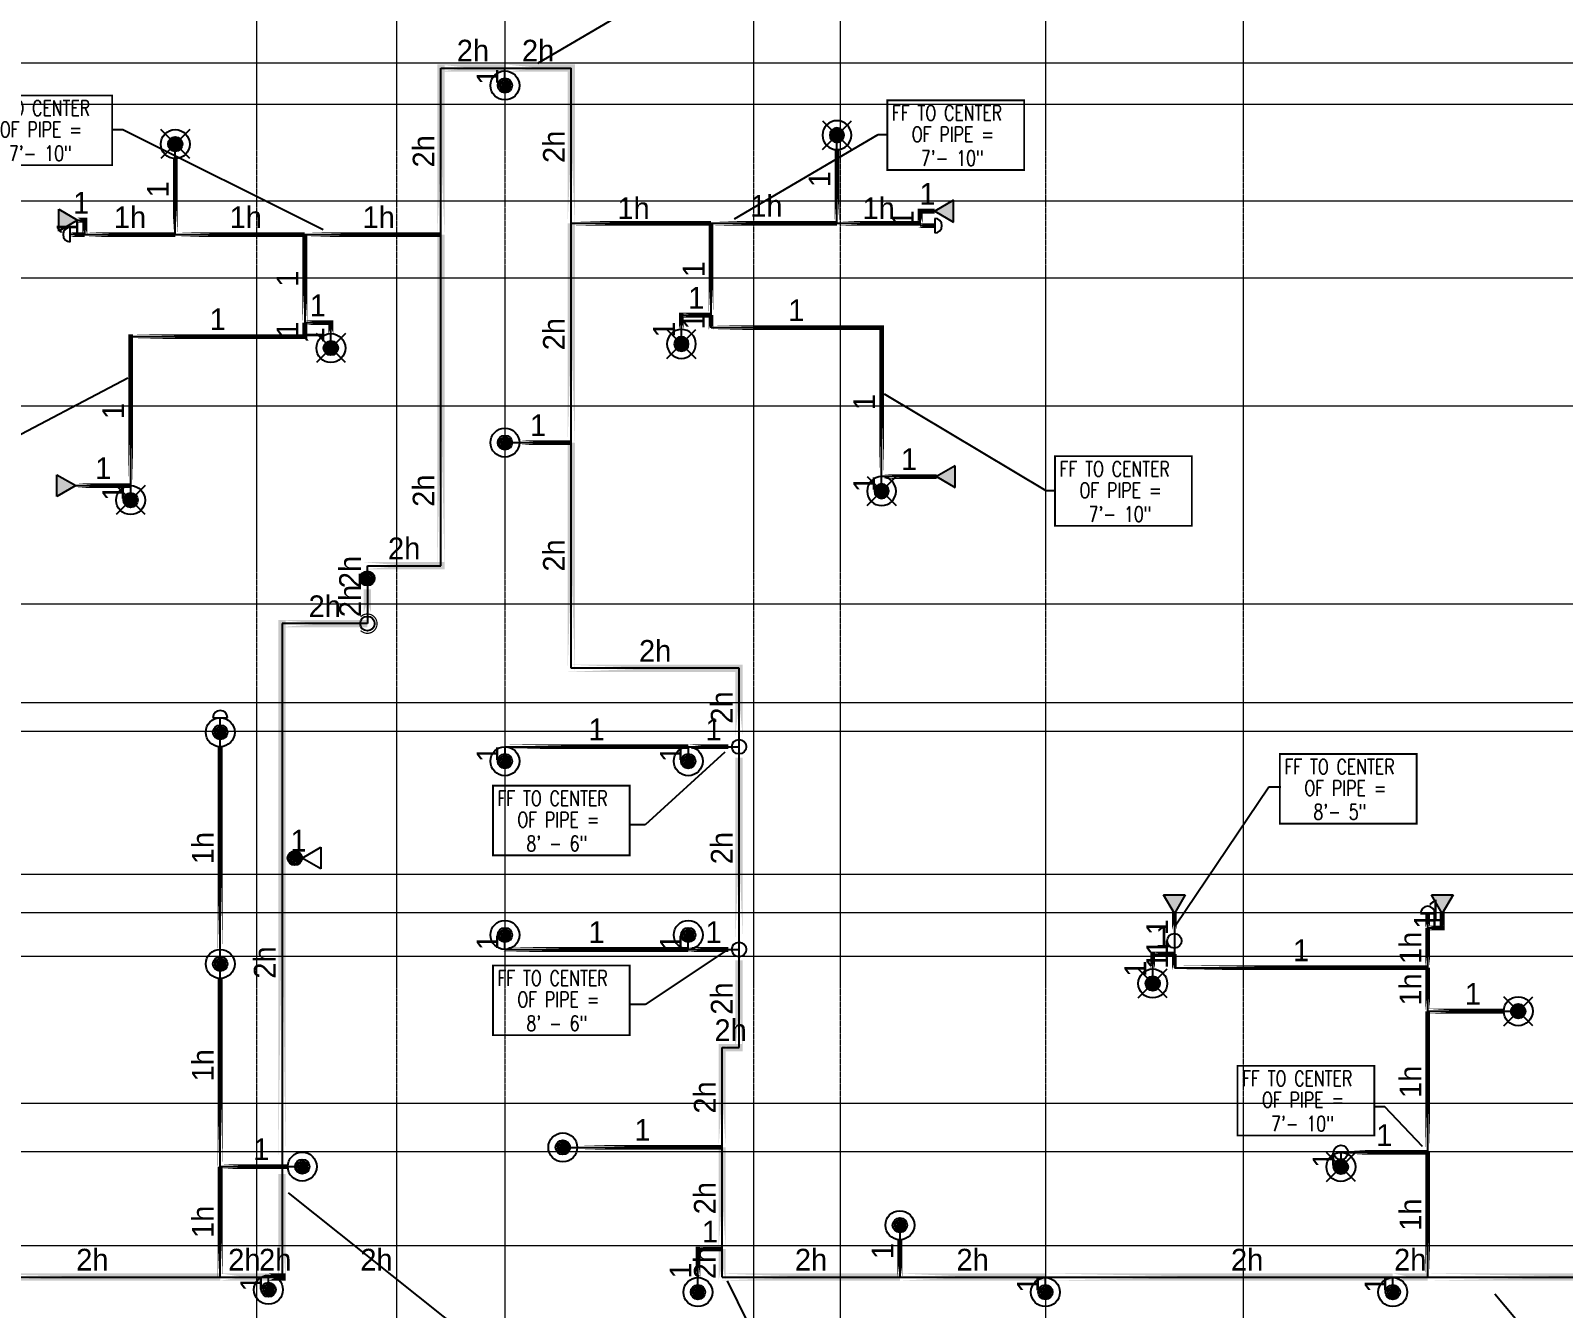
# Model space of a CAD drawing. Header units: inches. Extents: x -3679 to 241, y -496 to 4543.
# Drawn here: x -2105 to -1469, y 313 to 842 of the extents above; entities that cross this region are included whole.
import ezdxf
from ezdxf.enums import TextEntityAlignment as Align

# ---------------------------------------------------------------- set-up
doc = ezdxf.new("R2010")
doc.units = ezdxf.units.IN
doc.header["$MEASUREMENT"] = 0
doc.linetypes.add('Grid Line', pattern=[0.875, 0.5, -0.125, 0.125, -0.125])
for name, color, linetype in [('Coordination', 1, 'Continuous'), ('headdn', 7, 'Continuous'), ('PIPEBL', 4, 'Continuous'), ('pipemn', 6, 'Continuous'), ('PIPESPC', 7, 'Continuous'), ('spk-cap', 7, 'Continuous'), ('spk-pipedrop', 7, 'Continuous'), ('spk-piperise', 7, 'Continuous'), ('TIDYPIPE', 7, 'Continuous')]:
    doc.layers.add(name, color=color, linetype=linetype)
doc.layers.add('S-GRID', color=1, linetype='Continuous', lineweight=9)
doc.styles.add('PDA1', font='ROMAND', dxfattribs={"width": 0.755})
doc.styles.add('PIPE', font='PIPE.SHX')
doc.dimstyles.get("Standard").update_dxf_attribs({"dimtxt": 0.18, "dimasz": 0.18, "dimexe": 0.18, "dimexo": 0.0625, "dimgap": 0.09, "dimtad": 0, "dimtih": 1, "dimtoh": 1, "dimdec": 4, "dimzin": 0, "dimdsep": 46, "dimtxsty": 'Standard', "dimcen": 0.09, "dimadec": 0, "dimazin": 0, "dimtfac": 1, "dimtdec": 4, "dimtofl": 0, "dimtmove": 0, "dimatfit": 3, "dimfxl": 1, "dimtolj": 1, "dimtzin": 0, "dimarcsym": 0})

# ---------------------------------------------------------------- blocks, each defined once
blk = doc.blocks.new('side2')
for p, q in [((0, 0), (7.79, 4.5)), ((7.79, -4.5), (0, 0)), ((7.79, 4.5), (7.79, -4.5))]:
    blk.add_line(p, q)
blk.add_solid([(7.79, -4.5), (0, 0), (7.79, 4.5)])
blk = doc.blocks.new('dpend2')
for p, q in [((-6, -6), (6, 6)), ((6, -6), (-6, 6))]:
    blk.add_line(p, q)
for radius in [6, 3]:
    blk.add_circle((0, 0), radius)
for points in [[(0, 0), (-3, 0), (-2.08, 2.07)], [(0, 0), (-3, 0), (-2.08, -2.07)], [(0, 0), (0, 3), (-2.12, 2.14)], [(0, 0), (0, -3), (-2.12, -2.14)], [(0, 0), (0, 3), (2.12, 2.14)], [(0, 0), (3, 0), (2.08, 2.07)], [(0, 0), (3, 0), (2.08, -2.07)], [(0, 0), (0, -3), (2.12, -2.14)]]:
    blk.add_solid(points)
blk = doc.blocks.new('dpend1')
for radius in [6, 3]:
    blk.add_circle((0, 0), radius)
for points in [[(0.01, 2.97), (-2.53, -1.59), (-2.62, 1.36)], [(0.01, 2.97), (-2.49, -1.59), (2.52, -1.59)], [(2.52, -1.59), (0.01, 2.97), (2.6, 1.47)], [(2.52, -1.59), (-2.53, -1.59), (0.01, -2.98)]]:
    blk.add_solid(points)
blk = doc.blocks.new('rise')
blk.add_circle((0, 0), 3)
blk = doc.blocks.new('PIPESPC')
at = {"layer": 'PIPESPC', "style": 'PIPE', "width": 0.9}
blk.add_attdef('SIZE', text='', height=9, dxfattribs=at).set_placement((0, 4.02), align=Align.CENTER)
at = {"layer": 'PIPESPC', "style": 'PIPE', "flags": 1}
blk.add_attdef('SCHED', (25.3, 3.89), '', height=9, dxfattribs=at)
blk = doc.blocks.new('CAP')
blk.add_line((0, 3), (0, -3))
blk.add_arc((0, 0), 3, 270, 90)
blk = doc.blocks.new('drop')
blk.add_circle((0, 0), 3)
for points in [[(0.01, 2.97), (-2.53, -1.59), (-2.62, 1.36)], [(0.01, 2.97), (-2.49, -1.59), (2.52, -1.59)], [(2.52, -1.59), (0.01, 2.97), (2.6, 1.47)], [(2.52, -1.59), (-2.53, -1.59), (0.01, -2.98)]]:
    blk.add_solid(points)
blk = doc.blocks.new('vvvvbbbbbbbb')
at = {"layer": 'Coordination', "const_width": 0.75}
blk.add_lwpolyline([(2834.89, 1670.01), (2834.89, 1641.14), (2891.57, 1641.14), (2891.57, 1670.01), (2834.89, 1670.01)], dxfattribs=at)
at = {"layer": 'Coordination', "style": 'PDA1', "width": 0.755}
for s, p in [('FF TO CENTER', (2836.77, 1661.59)), ('OF PIPE = ', (2845.03, 1652.74)), ('7\'- 10"', (2848.77, 1642.88))]:
    blk.add_text(s, height=6.3, dxfattribs=at).set_placement(p)
blk = doc.blocks.new('vvvvvvvvbbbbbbbbb')
at = {"layer": 'Coordination', "const_width": 0.75}
blk.add_lwpolyline([(7434.03, 1945.45), (7434.03, 1916.58), (7490.71, 1916.58), (7490.71, 1945.45), (7434.03, 1945.45)], dxfattribs=at)
at = {"layer": 'Coordination', "style": 'PDA1', "width": 0.755}
for s, p in [('FF TO CENTER', (7435.92, 1937.03)), ('OF PIPE = ', (7444.17, 1928.17)), ('8\'- 5"', (7447.91, 1918.32))]:
    blk.add_text(s, height=6.3, dxfattribs=at).set_placement(p)
blk = doc.blocks.new('TIDYRUN')
at = {"const_width": 0.5}
blk.add_lwpolyline([(-2.83, 2.83, -2.414214), (-2.83, -2.83, -1.737895)], format="xyb", dxfattribs=at)
blk = doc.blocks.new('SIDE1')
for p, q in [((0, 0), (7.79, 4.5)), ((7.79, -4.5), (0, 0)), ((7.79, 4.5), (7.79, -4.5))]:
    blk.add_line(p, q)

msp = doc.modelspace()

# ---------------------------------------------------------------- linework, layer by layer
at = {"layer": 'Coordination', "color": 1, "const_width": 0.75}
for points in [[(-1912.96, 529.61), (-1912.96, 500.74), (-1856.29, 500.74), (-1856.29, 529.61), (-1912.96, 529.61)], [(-1912.96, 455.11), (-1912.96, 426.24), (-1856.29, 426.24), (-1856.29, 455.11), (-1912.96, 455.11)]]:
    msp.add_lwpolyline(points, dxfattribs=at)
at = {"layer": 'PIPEBL', "color": 1}
for p, q in [((-1908, 819.74), (-1908, 826.98)), ((-2044.64, 757.93), (-2044.64, 795.43)), ((-1770.36, 762.65), (-1770.36, 799.15)), ((-2085.14, 763.93), (-2082.14, 763.93)), ((-2082.14, 757.93), (-2082.14, 763.93)), ((-1880.5, 762.65), (-1822.56, 762.65)), ((-1822.56, 762.65), (-1770.36, 762.65)), ((-1822.56, 724.57), (-1822.56, 762.65)), ((-1770.36, 762.65), (-1735.86, 762.65)), ((-1735.86, 761.65), (-1735.86, 767.65)), ((-1735.86, 767.65), (-1729.86, 767.65)), ((-2082.14, 757.93), (-2088.14, 757.93)), ((-2082.14, 757.93), (-2044.64, 757.93)), ((-2044.64, 757.93), (-1986.14, 757.93)), ((-1990.95, 757.93), (-1990.95, 721.43)), ((-1986.14, 757.93), (-1934.5, 757.93)), ((-1735.86, 761.65), (-1729.86, 761.65)), ((-1834.86, 712.65), (-1834.86, 724.57)), ((-1834.86, 724.57), (-1822.56, 724.57)), ((-1822.56, 719.38), (-1822.56, 724.57)), ((-1990.95, 721.43), (-1990.95, 715.65)), ((-1980.14, 721.43), (-1990.95, 721.43)), ((-1980.14, 710.93), (-1980.14, 721.43)), ((-1751.86, 719.38), (-1822.56, 719.38)), ((-1751.86, 657.65), (-1751.86, 719.38)), ((-1990.95, 715.65), (-2063.14, 715.65)), ((-2063.14, 715.65), (-2063.14, 653.93)), ((-1908, 671.74), (-1880.5, 671.74)), ((-1751.86, 651.65), (-1751.86, 657.65)), ((-1729.11, 657.65), (-1751.86, 657.65)), ((-2085.89, 653.93), (-2063.14, 653.93)), ((-2063.14, 653.93), (-2063.14, 647.93)), ((-2026, 551.74), (-2026, 557.74)), ((-2026, 455.74), (-2026, 551.74)), ((-1908, 545.74), (-1832, 545.74)), ((-1908, 545.74), (-1908, 539.74)), ((-1832, 545.74), (-1832, 539.74)), ((-1832, 545.74), (-1810.95, 545.74)), ((-1992.06, 499.62), (-1995.07, 499.62)), ((-1630.51, 476.64), (-1630.51, 465.31)), ((-1525.51, 470.64), (-1525.51, 476.64)), ((-1519.51, 470.64), (-1519.51, 476.64)), ((-1525.51, 454.18), (-1525.51, 470.64)), ((-1525.51, 470.64), (-1519.51, 470.64)), ((-1908, 461.74), (-1908, 467.74)), ((-1832, 461.74), (-1832, 467.74)), ((-1630.51, 465.31), (-1630.51, 459.85)), ((-1908, 461.74), (-1832, 461.74)), ((-1832, 461.74), (-1810.95, 461.74)), ((-1639.51, 447.64), (-1639.51, 459.85)), ((-1639.51, 459.85), (-1630.51, 459.85)), ((-1630.51, 459.85), (-1630.51, 454.18)), ((-2026, 371.74), (-2026, 455.74)), ((-1630.51, 454.18), (-1525.51, 454.18)), ((-1525.51, 436.14), (-1525.51, 454.18)), ((-1525.51, 436.14), (-1488.01, 436.14)), ((-1525.51, 377.64), (-1525.51, 436.14)), ((-1884, 379.74), (-1817.95, 379.74)), ((-1561.51, 377.64), (-1525.51, 377.64)), ((-1561.51, 377.64), (-1561.51, 371.64)), ((-1525.51, 326), (-1525.51, 377.64)), ((-2026, 326), (-2026, 371.74)), ((-2026, 371.74), (-1992, 371.74)), ((-1744.29, 347.48), (-1744.29, 326)), ((-1828, 319.74), (-1828, 337.65)), ((-1828, 337.65), (-1817.95, 337.65)), ((-2006, 320.74), (-2006, 326)), ((-1684, 319.74), (-1684, 326)), ((-1540, 319.74), (-1540, 326))]:
    msp.add_line(p, q, dxfattribs=at)
at = {"layer": 'pipemn', "color": 1}
for p, q in [((-1934.5, 826.98), (-1908, 826.98)), ((-1934.5, 757.93), (-1934.5, 826.98)), ((-1908, 826.98), (-1880.5, 826.98)), ((-1880.5, 762.65), (-1880.5, 826.98)), ((-1880.5, 671.74), (-1880.5, 762.65)), ((-1934.5, 620.74), (-1934.5, 757.93)), ((-1880.5, 578.26), (-1880.5, 671.74)), ((-1965, 620.74), (-1934.5, 620.74)), ((-1965, 615.49), (-1965, 620.74)), ((-1965, 615.49), (-1965, 596.74)), ((-1965, 596.74), (-2000.37, 596.74)), ((-2000.37, 596.74), (-2000.37, 326)), ((-1810.95, 578.26), (-1880.5, 578.26)), ((-1810.95, 545.74), (-1810.95, 578.26)), ((-1810.95, 461.74), (-1810.95, 545.74)), ((-1810.95, 421.09), (-1810.95, 461.74)), ((-1817.95, 379.74), (-1817.95, 421.09)), ((-1817.95, 421.09), (-1810.95, 421.09)), ((-1817.95, 337.65), (-1817.95, 379.74)), ((-1817.95, 326), (-1817.95, 337.65)), ((-2132, 326), (-2026, 326)), ((-2026, 326), (-2006, 326)), ((-2006, 326), (-2000.37, 326)), ((-1817.95, 326), (-1744.29, 326)), ((-1744.29, 326), (-1684, 326)), ((-1684, 326), (-1540, 326)), ((-1540, 326), (-1525.51, 326)), ((-1525.51, 326), (-1393.63, 326))]:
    msp.add_line(p, q, dxfattribs=at)
at = {"layer": 'S-GRID', "linetype": 'Grid Line'}
for p, q in [((-2011, 1771.74), (-2011, -484.26)), ((-1953, 1771.74), (-1953, -484.26)), ((-1908, 1771.74), (-1908, -484.26)), ((-1805, 1771.74), (-1805, -484.26)), ((-1769, 1771.74), (-1769, -484.26)), ((-1684, 1771.74), (-1684, -484.26)), ((-1602, 1771.74), (-1602, -484.26)), ((228, 829), (-3666.39, 829)), ((-3666.39, 812), (228, 812)), ((-3666.39, 772), (228, 772)), ((-3666.39, 740), (228, 740)), ((-3666.39, 687), (228, 687)), ((-3666.39, 605), (228, 605)), ((-3666.39, 564), (228, 564)), ((228, 552), (-3666.39, 552)), ((-3666.39, 493), (228, 493)), ((-3666.39, 477), (228, 477)), ((-3666.39, 459), (228, 459)), ((-3666.39, 398), (228, 398)), ((-3666.39, 378), (228, 378)), ((-3666.39, 339), (226, 339))]:
    msp.add_line(p, q, dxfattribs=at)
at = {"layer": 'TIDYPIPE', "color": 1}
for points, const_width in [([(-1936, 826.98), (-1908, 826.98)], 3), ([(-1934.5, 757.93), (-1934.5, 828.48)], 3), ([(-1908, 826.98), (-1879, 826.98)], 3), ([(-1880.5, 762.65), (-1880.5, 828.48)], 3), ([(-1770.36, 762.65), (-1770.36, 793.15)], 2), ([(-2044.64, 757.93), (-2044.64, 789.43)], 2), ([(-1735.86, 762.65), (-1735.86, 768.65)], 2), ([(-2085.14, 763.93), (-2081.14, 763.93)], 2), ([(-2082.14, 757.93), (-2082.14, 764.93)], 2), ([(-1880.5, 671.74), (-1880.5, 762.65)], 3), ([(-1880.5, 762.65), (-1822.56, 762.65)], 2), ([(-1822.56, 724.57), (-1822.56, 762.65)], 2), ([(-1822.56, 762.65), (-1770.36, 762.65)], 2), ([(-1770.36, 762.65), (-1735.86, 762.65)], 2), ([(-1736.86, 767.65), (-1729.86, 767.65)], 2), ([(-1736.86, 761.65), (-1729.86, 761.65)], 2), ([(-2088.14, 757.93), (-2082.14, 757.93)], 2), ([(-2082.14, 757.93), (-2044.64, 757.93)], 2), ([(-2044.64, 757.93), (-1990.95, 757.93)], 2), ([(-1990.95, 721.43), (-1990.95, 757.93)], 2), ([(-1990.95, 757.93), (-1934.5, 757.93)], 2), ([(-1934.5, 619.24), (-1934.5, 757.93)], 3), ([(-1835.86, 724.57), (-1822.56, 724.57)], 2), ([(-1834.86, 718.65), (-1834.86, 725.57)], 2), ([(-1822.56, 718.38), (-1822.56, 724.57)], 2), ([(-1990.95, 714.65), (-1990.95, 721.43)], 2), ([(-1990.95, 721.43), (-1979.14, 721.43)], 2), ([(-1980.14, 716.93), (-1980.14, 722.43)], 2), ([(-1823.56, 719.38), (-1750.86, 719.38)], 2), ([(-1751.86, 657.65), (-1751.86, 720.38)], 2), ([(-2064.14, 715.65), (-1989.95, 715.65)], 2), ([(-2063.14, 653.93), (-2063.14, 716.65)], 2), ([(-1902, 671.74), (-1880.5, 671.74)], 2), ([(-1880.5, 576.76), (-1880.5, 671.74)], 3), ([(-2085.89, 653.93), (-2063.14, 653.93)], 2), ([(-1751.86, 657.65), (-1729.11, 657.65)], 2), ([(-1966.5, 620.74), (-1933, 620.74)], 3), ([(-1965, 601.24), (-1965, 610.99)], 3), ([(-2001.87, 596.74), (-1965, 596.74)], 3), ([(-2000.37, 374.74), (-2000.37, 598.24)], 3), ([(-1882, 578.26), (-1809.45, 578.26)], 3), ([(-1810.95, 550.24), (-1810.95, 579.76)], 3), ([(-2026, 461.74), (-2026, 545.74)], 2), ([(-1909, 545.74), (-1832, 545.74)], 2), ([(-1832, 545.74), (-1815.45, 545.74)], 2), ([(-1810.95, 466.24), (-1810.95, 541.24)], 3), ([(-1630.51, 469.81), (-1630.51, 476.64)], 2), ([(-1525.51, 470.64), (-1525.51, 476.64)], 2), ([(-1519.51, 469.64), (-1519.51, 476.64)], 2), ([(-1525.51, 454.18), (-1525.51, 470.64)], 2), ([(-1525.51, 470.64), (-1518.51, 470.64)], 2), ([(-1909, 461.74), (-1832, 461.74)], 2), ([(-1832, 461.74), (-1815.45, 461.74)], 2), ([(-1810.95, 419.59), (-1810.95, 457.24)], 3), ([(-1640.51, 459.85), (-1630.51, 459.85)], 2), ([(-1639.51, 453.64), (-1639.51, 460.85)], 2), ([(-1630.51, 453.18), (-1630.51, 459.85)], 2), ([(-1631.51, 454.18), (-1525.51, 454.18)], 2), ([(-1525.51, 436.14), (-1525.51, 454.18)], 2), ([(-2026, 371.74), (-2026, 449.74)], 2), ([(-1525.51, 377.64), (-1525.51, 436.14)], 2), ([(-1525.51, 436.14), (-1494.01, 436.14)], 2), ([(-1819.45, 421.09), (-1809.45, 421.09)], 3), ([(-1817.95, 379.74), (-1817.95, 422.59)], 3), ([(-1817.95, 337.65), (-1817.95, 379.74)], 3), ([(-1878, 379.74), (-1817.95, 379.74)], 2), ([(-1557.01, 377.64), (-1525.51, 377.64)], 2), ([(-1525.51, 326), (-1525.51, 377.64)], 2), ([(-2026, 326), (-2026, 371.74)], 2), ([(-2026, 371.74), (-1998, 371.74)], 2), ([(-2000.37, 324.5), (-2000.37, 368.74)], 3), ([(-1829, 337.65), (-1817.95, 337.65)], 2), ([(-1828, 325.74), (-1828, 338.65)], 2), ([(-1817.95, 324.5), (-1817.95, 337.65)], 3), ([(-1744.29, 326), (-1744.29, 341.48)], 2), ([(-2132, 326), (-2026, 326)], 3), ([(-2026, 326), (-2006, 326)], 3), ([(-2006, 326), (-1998.87, 326)], 3), ([(-1819.45, 326), (-1744.29, 326)], 3), ([(-1744.29, 326), (-1684, 326)], 3), ([(-1684, 326), (-1540, 326)], 3), ([(-1540, 326), (-1525.51, 326)], 3), ([(-1525.51, 326), (-1393.63, 326)], 3)]:
    msp.add_lwpolyline(points, close=True, dxfattribs=dict(at, const_width=const_width))

# ---------------------------------------------------------------- block references
at = {"layer": 'Coordination', "color": 1}
msp.add_blockref('vvvvvvvvbbbbbbbbb', (-9020.81, -1402.72), dxfattribs=at)
at = {"layer": 'headdn', "color": 1}
for name, p in [('dpend1', (-1908, 819.74)), ('dpend1', (-1908, 671.74)), ('dpend1', (-2026, 551.74)), ('dpend1', (-1908, 539.74)), ('dpend1', (-1832, 539.74)), ('SIDE1', (-1992.09, 499.63)), ('dpend1', (-1908, 467.74)), ('dpend1', (-1832, 467.74)), ('dpend1', (-2026, 455.74)), ('dpend2', (-1639.51, 447.64)), ('dpend2', (-1488.01, 436.14)), ('dpend1', (-1884, 379.74)), ('dpend1', (-1992, 371.74)), ('dpend2', (-1561.51, 371.64)), ('dpend1', (-1744.29, 347.48)), ('dpend1', (-2006, 320.74)), ('dpend1', (-1828, 319.74)), ('dpend1', (-1684, 319.74)), ('dpend1', (-1540, 319.74))]:
    msp.add_blockref(name, p, dxfattribs=at)
for name, p, rotation in [('dpend2', (-2044.64, 795.43), 90), ('side2', (-2085.14, 763.93), 180), ('dpend2', (-1980.14, 710.93), 90), ('side2', (-2085.89, 653.93), 180), ('dpend2', (-2063.14, 647.93), 90), ('side2', (-1630.51, 476.64), 90), ('side2', (-1519.51, 476.64), 90)]:
    msp.add_blockref(name, p, dxfattribs=dict(at, rotation=rotation))
at = {"layer": 'headdn', "color": 1, "extrusion": (0, 0, -1), "zscale": -1}
for name, p, rotation in [('dpend2', (1770.36, 799.15), 90), ('side2', (1729.86, 767.65), 180), ('dpend2', (1834.86, 712.65), 90), ('side2', (1729.11, 657.65), 180), ('dpend2', (1751.86, 651.65), 90)]:
    msp.add_blockref(name, p, dxfattribs=dict(at, rotation=rotation))
at = {"layer": 'PIPESPC', "color": 1}
ref = msp.add_blockref('PIPESPC', (-1921.25, 826.98), dxfattribs=at)
ref.add_attrib('SIZE', '2h', dxfattribs={"color": 0, "height": 9, "style": 'PIPE'}).set_placement((-1921.25, 826.98), align=Align.BOTTOM_CENTER)
ref = msp.add_blockref('PIPESPC', (-1894.25, 826.98), dxfattribs=at)
ref.add_attrib('SIZE', '2h', dxfattribs={"color": 0, "height": 9, "style": 'PIPE'}).set_placement((-1894.25, 826.98), align=Align.BOTTOM_CENTER)
ref = msp.add_blockref('PIPESPC', (-1908, 823.36), dxfattribs=dict(at, rotation=90))
ref.add_attrib('SIZE', '1', dxfattribs={"color": 0, "height": 9, "rotation": 90, "style": 'PIPE'}).set_placement((-1908, 823.36), align=Align.BOTTOM_CENTER)
for p in [(-4962.36, -854.4), (-4584.36, -856.4), (-4514.86, -1003.9), (-4439.22, -1256.47)]:
    msp.add_blockref('vvvvbbbbbbbb', p, dxfattribs=at)
ref = msp.add_blockref('PIPESPC', (-1934.5, 792.45), dxfattribs=dict(at, rotation=90))
ref.add_attrib('SIZE', '2h', dxfattribs={"color": 0, "height": 9, "rotation": 90, "style": 'PIPE'}).set_placement((-1934.5, 792.45), align=Align.BOTTOM_CENTER)
ref = msp.add_blockref('PIPESPC', (-1880.5, 794.32), dxfattribs=dict(at, rotation=90))
ref.add_attrib('SIZE', '2h', dxfattribs={"color": 0, "height": 9, "rotation": 90, "style": 'PIPE'}).set_placement((-1880.5, 794.32), align=Align.BOTTOM_CENTER)
ref = msp.add_blockref('PIPESPC', (-1770.36, 780.9), dxfattribs=dict(at, rotation=90))
ref.add_attrib('SIZE', '1', dxfattribs={"color": 0, "height": 9, "rotation": 90, "style": 'PIPE'}).set_placement((-1770.36, 780.9), align=Align.BOTTOM_CENTER)
ref = msp.add_blockref('PIPESPC', (-2083.64, 763.93), dxfattribs=at)
ref.add_attrib('SIZE', '1', dxfattribs={"color": 0, "height": 9, "style": 'PIPE'}).set_placement((-2083.64, 763.93), align=Align.BOTTOM_CENTER)
ref = msp.add_blockref('PIPESPC', (-2044.64, 776.68), dxfattribs=dict(at, rotation=90))
ref.add_attrib('SIZE', '1', dxfattribs={"color": 0, "height": 9, "rotation": 90, "style": 'PIPE'}).set_placement((-2044.64, 776.68), align=Align.BOTTOM_CENTER)
ref = msp.add_blockref('PIPESPC', (-1732.86, 767.65), dxfattribs=at)
ref.add_attrib('SIZE', '1', dxfattribs={"color": 0, "height": 9, "style": 'PIPE'}).set_placement((-1732.86, 767.65), align=Align.BOTTOM_CENTER)
ref = msp.add_blockref('PIPESPC', (-2063.39, 757.93), dxfattribs=at)
ref.add_attrib('SIZE', '1h', dxfattribs={"color": 0, "height": 9, "style": 'PIPE'}).set_placement((-2063.39, 757.93), align=Align.BOTTOM_CENTER)
ref = msp.add_blockref('PIPESPC', (-2015.39, 757.93), dxfattribs=at)
ref.add_attrib('SIZE', '1h', dxfattribs={"color": 0, "height": 9, "style": 'PIPE'}).set_placement((-2015.39, 757.93), align=Align.BOTTOM_CENTER)
ref = msp.add_blockref('PIPESPC', (-1960.32, 757.93), dxfattribs=at)
ref.add_attrib('SIZE', '1h', dxfattribs={"color": 0, "height": 9, "style": 'PIPE'}).set_placement((-1960.32, 757.93), align=Align.BOTTOM_CENTER)
ref = msp.add_blockref('PIPESPC', (-1854.68, 761.65), dxfattribs=at)
ref.add_attrib('SIZE', '1h', dxfattribs={"color": 0, "height": 9, "style": 'PIPE'}).set_placement((-1854.68, 761.65), align=Align.BOTTOM_CENTER)
ref = msp.add_blockref('PIPESPC', (-1799.61, 762.65), dxfattribs=at)
ref.add_attrib('SIZE', '1h', dxfattribs={"color": 0, "height": 9, "style": 'PIPE'}).set_placement((-1799.61, 762.65), align=Align.BOTTOM_CENTER)
ref = msp.add_blockref('PIPESPC', (-1753.11, 761.65), dxfattribs=at)
ref.add_attrib('SIZE', '1h', dxfattribs={"color": 0, "height": 9, "style": 'PIPE'}).set_placement((-1753.11, 761.65), align=Align.BOTTOM_CENTER)
ref = msp.add_blockref('PIPESPC', (-2082.14, 760.93), dxfattribs=dict(at, rotation=90))
ref.add_attrib('SIZE', '1', dxfattribs={"color": 0, "height": 9, "rotation": 90, "style": 'PIPE'}).set_placement((-2082.14, 760.93), align=Align.BOTTOM_CENTER)
ref = msp.add_blockref('PIPESPC', (-1735.86, 764.65), dxfattribs=dict(at, rotation=90))
ref.add_attrib('SIZE', '1', dxfattribs={"color": 0, "height": 9, "rotation": 90, "style": 'PIPE'}).set_placement((-1735.86, 764.65), align=Align.BOTTOM_CENTER)
ref = msp.add_blockref('PIPESPC', (-1822.56, 743.61), dxfattribs=dict(at, rotation=90.00000000000132))
ref.add_attrib('SIZE', '1', dxfattribs={"color": 0, "height": 9, "rotation": 90, "style": 'PIPE'}).set_placement((-1822.56, 743.61), align=Align.BOTTOM_CENTER)
ref = msp.add_blockref('PIPESPC', (-1990.95, 739.68), dxfattribs=dict(at, rotation=90))
ref.add_attrib('SIZE', '1', dxfattribs={"color": 0, "height": 9, "rotation": 90, "style": 'PIPE'}).set_placement((-1990.95, 739.68), align=Align.BOTTOM_CENTER)
ref = msp.add_blockref('PIPESPC', (-1985.54, 721.43), dxfattribs=at)
ref.add_attrib('SIZE', '1', dxfattribs={"color": 0, "height": 9, "style": 'PIPE'}).set_placement((-1985.54, 721.43), align=Align.BOTTOM_CENTER)
ref = msp.add_blockref('PIPESPC', (-1828.71, 724.57), dxfattribs=at)
ref.add_attrib('SIZE', '1', dxfattribs={"color": 0, "height": 9, "style": 'PIPE'}).set_placement((-1828.71, 724.57), align=Align.BOTTOM_CENTER)
ref = msp.add_blockref('PIPESPC', (-1787.21, 719.38), dxfattribs=at)
ref.add_attrib('SIZE', '1', dxfattribs={"color": 0, "height": 9, "style": 'PIPE'}).set_placement((-1787.21, 719.38), align=Align.BOTTOM_CENTER)
ref = msp.add_blockref('PIPESPC', (-2027.04, 715.65), dxfattribs=at)
ref.add_attrib('SIZE', '1', dxfattribs={"color": 0, "height": 9, "style": 'PIPE'}).set_placement((-2027.04, 715.65), align=Align.BOTTOM_CENTER)
ref = msp.add_blockref('PIPESPC', (-1822.56, 721.97), dxfattribs=dict(at, rotation=89.99999999998997))
ref.add_attrib('SIZE', '1', dxfattribs={"color": 0, "height": 9, "rotation": 90, "style": 'PIPE'}).set_placement((-1822.56, 721.97), align=Align.BOTTOM_CENTER)
ref = msp.add_blockref('PIPESPC', (-1990.95, 718.54), dxfattribs=dict(at, rotation=90))
ref.add_attrib('SIZE', '1', dxfattribs={"color": 0, "height": 9, "rotation": 90, "style": 'PIPE'}).set_placement((-1990.95, 718.54), align=Align.BOTTOM_CENTER)
ref = msp.add_blockref('PIPESPC', (-1980.14, 716.18), dxfattribs=dict(at, rotation=90.00000000004468))
ref.add_attrib('SIZE', '1', dxfattribs={"color": 0, "height": 9, "rotation": 90, "style": 'PIPE'}).set_placement((-1980.14, 716.18), align=Align.BOTTOM_CENTER)
ref = msp.add_blockref('PIPESPC', (-1880.5, 716.7), dxfattribs=dict(at, rotation=90))
ref.add_attrib('SIZE', '2h', dxfattribs={"color": 0, "height": 9, "rotation": 90, "style": 'PIPE'}).set_placement((-1880.5, 716.7), align=Align.BOTTOM_CENTER)
ref = msp.add_blockref('PIPESPC', (-1834.86, 718.61), dxfattribs=dict(at, rotation=89.99999999999562))
ref.add_attrib('SIZE', '1', dxfattribs={"color": 0, "height": 9, "rotation": 90, "style": 'PIPE'}).set_placement((-1834.86, 718.61), align=Align.BOTTOM_CENTER)
ref = msp.add_blockref('PIPESPC', (-2063.14, 684.79), dxfattribs=dict(at, rotation=90.00000000000249))
ref.add_attrib('SIZE', '1', dxfattribs={"color": 0, "height": 9, "rotation": 90, "style": 'PIPE'}).set_placement((-2063.14, 684.79), align=Align.BOTTOM_CENTER)
ref = msp.add_blockref('PIPESPC', (-1751.86, 688.52), dxfattribs=dict(at, rotation=90))
ref.add_attrib('SIZE', '1', dxfattribs={"color": 0, "height": 9, "rotation": 90, "style": 'PIPE'}).set_placement((-1751.86, 688.52), align=Align.BOTTOM_CENTER)
ref = msp.add_blockref('PIPESPC', (-1894.25, 671.74), dxfattribs=at)
ref.add_attrib('SIZE', '1', dxfattribs={"color": 0, "height": 9, "style": 'PIPE'}).set_placement((-1894.25, 671.74), align=Align.BOTTOM_CENTER)
ref = msp.add_blockref('PIPESPC', (-1740.49, 657.65), dxfattribs=at)
ref.add_attrib('SIZE', '1', dxfattribs={"color": 0, "height": 9, "style": 'PIPE'}).set_placement((-1740.49, 657.65), align=Align.BOTTOM_CENTER)
ref = msp.add_blockref('PIPESPC', (-2074.51, 653.93), dxfattribs=at)
ref.add_attrib('SIZE', '1', dxfattribs={"color": 0, "height": 9, "style": 'PIPE'}).set_placement((-2074.51, 653.93), align=Align.BOTTOM_CENTER)
ref = msp.add_blockref('PIPESPC', (-1934.5, 651.83), dxfattribs=dict(at, rotation=90))
ref.add_attrib('SIZE', '2h', dxfattribs={"color": 0, "height": 9, "rotation": 90, "style": 'PIPE'}).set_placement((-1934.5, 651.83), align=Align.BOTTOM_CENTER)
ref = msp.add_blockref('PIPESPC', (-1751.86, 654.65), dxfattribs=dict(at, rotation=90))
ref.add_attrib('SIZE', '1', dxfattribs={"color": 0, "height": 9, "rotation": 90, "style": 'PIPE'}).set_placement((-1751.86, 654.65), align=Align.BOTTOM_CENTER)
ref = msp.add_blockref('PIPESPC', (-2063.14, 650.93), dxfattribs=dict(at, rotation=90))
ref.add_attrib('SIZE', '1', dxfattribs={"color": 0, "height": 9, "rotation": 90, "style": 'PIPE'}).set_placement((-2063.14, 650.93), align=Align.BOTTOM_CENTER)
ref = msp.add_blockref('PIPESPC', (-1949.75, 620.74), dxfattribs=at)
ref.add_attrib('SIZE', '2h', dxfattribs={"color": 0, "height": 9, "style": 'PIPE'}).set_placement((-1949.75, 620.74), align=Align.BOTTOM_CENTER)
ref = msp.add_blockref('PIPESPC', (-1880.5, 625), dxfattribs=dict(at, rotation=90.0000000001282))
ref.add_attrib('SIZE', '2h', dxfattribs={"color": 0, "height": 9, "rotation": 90, "style": 'PIPE'}).set_placement((-1880.5, 625), align=Align.BOTTOM_CENTER)
ref = msp.add_blockref('PIPESPC', (-1965, 618.12), dxfattribs=dict(at, rotation=90))
ref.add_attrib('SIZE', '2h', dxfattribs={"color": 0, "height": 9, "rotation": 90, "style": 'PIPE'}).set_placement((-1965, 618.12), align=Align.BOTTOM_CENTER)
ref = msp.add_blockref('PIPESPC', (-1965, 606.12), dxfattribs=dict(at, rotation=90))
ref.add_attrib('SIZE', '2h', dxfattribs={"color": 0, "height": 9, "rotation": 90, "style": 'PIPE'}).set_placement((-1965, 606.12), align=Align.BOTTOM_CENTER)
ref = msp.add_blockref('PIPESPC', (-1982.69, 596.74), dxfattribs=at)
ref.add_attrib('SIZE', '2h', dxfattribs={"color": 0, "height": 9, "style": 'PIPE'}).set_placement((-1982.69, 596.74), align=Align.BOTTOM_CENTER)
ref = msp.add_blockref('PIPESPC', (-1845.73, 578.26), dxfattribs=at)
ref.add_attrib('SIZE', '2h', dxfattribs={"color": 0, "height": 9, "style": 'PIPE'}).set_placement((-1845.73, 578.26), align=Align.BOTTOM_CENTER)
ref = msp.add_blockref('PIPESPC', (-1810.95, 562), dxfattribs=dict(at, rotation=89.9999999999984))
ref.add_attrib('SIZE', '2h', dxfattribs={"color": 0, "height": 9, "rotation": 90, "style": 'PIPE'}).set_placement((-1810.95, 562), align=Align.BOTTOM_CENTER)
ref = msp.add_blockref('PIPESPC', (-1870, 545.74), dxfattribs=at)
ref.add_attrib('SIZE', '1', dxfattribs={"color": 0, "height": 9, "style": 'PIPE'}).set_placement((-1870, 545.74), align=Align.BOTTOM_CENTER)
ref = msp.add_blockref('PIPESPC', (-1821.48, 545.74), dxfattribs=at)
ref.add_attrib('SIZE', '1', dxfattribs={"color": 0, "height": 9, "style": 'PIPE'}).set_placement((-1821.48, 545.74), align=Align.BOTTOM_CENTER)
ref = msp.add_blockref('PIPESPC', (-1908, 542.74), dxfattribs=dict(at, rotation=90))
ref.add_attrib('SIZE', '1', dxfattribs={"color": 0, "height": 9, "rotation": 90, "style": 'PIPE'}).set_placement((-1908, 542.74), align=Align.BOTTOM_CENTER)
ref = msp.add_blockref('PIPESPC', (-1832, 542.74), dxfattribs=dict(at, rotation=90))
ref.add_attrib('SIZE', '1', dxfattribs={"color": 0, "height": 9, "rotation": 90, "style": 'PIPE'}).set_placement((-1832, 542.74), align=Align.BOTTOM_CENTER)
ref = msp.add_blockref('PIPESPC', (-2026, 503.74), dxfattribs=dict(at, rotation=90))
ref.add_attrib('SIZE', '1h', dxfattribs={"color": 0, "height": 9, "rotation": 90, "style": 'PIPE'}).set_placement((-2026, 503.74), align=Align.BOTTOM_CENTER)
ref = msp.add_blockref('PIPESPC', (-1993.56, 499.62), dxfattribs=at)
ref.add_attrib('SIZE', '1', dxfattribs={"color": 0, "height": 9, "style": 'PIPE'}).set_placement((-1993.56, 499.62), align=Align.BOTTOM_CENTER)
ref = msp.add_blockref('PIPESPC', (-1810.95, 503.74), dxfattribs=dict(at, rotation=90.00000000000061))
ref.add_attrib('SIZE', '2h', dxfattribs={"color": 0, "height": 9, "rotation": 90, "style": 'PIPE'}).set_placement((-1810.95, 503.74), align=Align.BOTTOM_CENTER)
ref = msp.add_blockref('PIPESPC', (-1522.51, 470.64), dxfattribs=at)
ref.add_attrib('SIZE', '1', dxfattribs={"color": 0, "height": 9, "style": 'PIPE'}).set_placement((-1522.51, 470.64), align=Align.BOTTOM_CENTER)
ref = msp.add_blockref('PIPESPC', (-1870, 461.74), dxfattribs=at)
ref.add_attrib('SIZE', '1', dxfattribs={"color": 0, "height": 9, "style": 'PIPE'}).set_placement((-1870, 461.74), align=Align.BOTTOM_CENTER)
ref = msp.add_blockref('PIPESPC', (-1821.48, 461.74), dxfattribs=at)
ref.add_attrib('SIZE', '1', dxfattribs={"color": 0, "height": 9, "style": 'PIPE'}).set_placement((-1821.48, 461.74), align=Align.BOTTOM_CENTER)
ref = msp.add_blockref('PIPESPC', (-1630.51, 470.97), dxfattribs=dict(at, rotation=90))
ref.add_attrib('SIZE', '1', dxfattribs={"color": 0, "height": 9, "rotation": 90, "style": 'PIPE'}).set_placement((-1630.51, 470.97), align=Align.BOTTOM_CENTER)
ref = msp.add_blockref('PIPESPC', (-1635.01, 459.85), dxfattribs=at)
ref.add_attrib('SIZE', '1', dxfattribs={"color": 0, "height": 9, "style": 'PIPE'}).set_placement((-1635.01, 459.85), align=Align.BOTTOM_CENTER)
ref = msp.add_blockref('PIPESPC', (-1519.51, 473.64), dxfattribs=dict(at, rotation=90))
ref.add_attrib('SIZE', '1', dxfattribs={"color": 0, "height": 9, "rotation": 90, "style": 'PIPE'}).set_placement((-1519.51, 473.64), align=Align.BOTTOM_CENTER)
ref = msp.add_blockref('PIPESPC', (-1908, 464.74), dxfattribs=dict(at, rotation=90))
ref.add_attrib('SIZE', '1', dxfattribs={"color": 0, "height": 9, "rotation": 90, "style": 'PIPE'}).set_placement((-1908, 464.74), align=Align.BOTTOM_CENTER)
ref = msp.add_blockref('PIPESPC', (-1832, 464.74), dxfattribs=dict(at, rotation=90))
ref.add_attrib('SIZE', '1', dxfattribs={"color": 0, "height": 9, "rotation": 90, "style": 'PIPE'}).set_placement((-1832, 464.74), align=Align.BOTTOM_CENTER)
ref = msp.add_blockref('PIPESPC', (-1630.51, 462.58), dxfattribs=dict(at, rotation=90))
ref.add_attrib('SIZE', '1', dxfattribs={"color": 0, "height": 9, "rotation": 90, "style": 'PIPE'}).set_placement((-1630.51, 462.58), align=Align.BOTTOM_CENTER)
ref = msp.add_blockref('PIPESPC', (-1578.01, 454.18), dxfattribs=at)
ref.add_attrib('SIZE', '1', dxfattribs={"color": 0, "height": 9, "style": 'PIPE'}).set_placement((-1578.01, 454.18), align=Align.BOTTOM_CENTER)
ref = msp.add_blockref('PIPESPC', (-1525.51, 462.41), dxfattribs=dict(at, rotation=90))
ref.add_attrib('SIZE', '1h', dxfattribs={"color": 0, "height": 9, "rotation": 90, "style": 'PIPE'}).set_placement((-1525.51, 462.41), align=Align.BOTTOM_CENTER)
ref = msp.add_blockref('PIPESPC', (-2000.37, 456.33), dxfattribs=dict(at, rotation=90))
ref.add_attrib('SIZE', '2h', dxfattribs={"color": 0, "height": 9, "rotation": 90, "style": 'PIPE'}).set_placement((-2000.37, 456.33), align=Align.BOTTOM_CENTER)
ref = msp.add_blockref('PIPESPC', (-1630.51, 457.02), dxfattribs=dict(at, rotation=90))
ref.add_attrib('SIZE', '1', dxfattribs={"color": 0, "height": 9, "rotation": 90, "style": 'PIPE'}).set_placement((-1630.51, 457.02), align=Align.BOTTOM_CENTER)
ref = msp.add_blockref('PIPESPC', (-1639.51, 453.74), dxfattribs=dict(at, rotation=90.0000022588678))
ref.add_attrib('SIZE', '1', dxfattribs={"color": 0, "height": 9, "rotation": 90, "style": 'PIPE'}).set_placement((-1639.51, 453.74), align=Align.BOTTOM_CENTER)
ref = msp.add_blockref('PIPESPC', (-1525.51, 445.16), dxfattribs=dict(at, rotation=90))
ref.add_attrib('SIZE', '1h', dxfattribs={"color": 0, "height": 9, "rotation": 90, "style": 'PIPE'}).set_placement((-1525.51, 445.16), align=Align.BOTTOM_CENTER)
ref = msp.add_blockref('PIPESPC', (-1810.95, 441.41), dxfattribs=dict(at, rotation=90.0000000000013))
ref.add_attrib('SIZE', '2h', dxfattribs={"color": 0, "height": 9, "rotation": 90, "style": 'PIPE'}).set_placement((-1810.95, 441.41), align=Align.BOTTOM_CENTER)
ref = msp.add_blockref('PIPESPC', (-1506.76, 436.14), dxfattribs=at)
ref.add_attrib('SIZE', '1', dxfattribs={"color": 0, "height": 9, "style": 'PIPE'}).set_placement((-1506.76, 436.14), align=Align.BOTTOM_CENTER)
ref = msp.add_blockref('PIPESPC', (-1814.45, 421.09), dxfattribs=at)
ref.add_attrib('SIZE', '2h', dxfattribs={"color": 0, "height": 9, "style": 'PIPE'}).set_placement((-1814.45, 421.09), align=Align.BOTTOM_CENTER)
ref = msp.add_blockref('PIPESPC', (-2026, 413.74), dxfattribs=dict(at, rotation=90))
ref.add_attrib('SIZE', '1h', dxfattribs={"color": 0, "height": 9, "rotation": 90, "style": 'PIPE'}).set_placement((-2026, 413.74), align=Align.BOTTOM_CENTER)
ref = msp.add_blockref('PIPESPC', (-1525.51, 406.89), dxfattribs=dict(at, rotation=90))
ref.add_attrib('SIZE', '1h', dxfattribs={"color": 0, "height": 9, "rotation": 90, "style": 'PIPE'}).set_placement((-1525.51, 406.89), align=Align.BOTTOM_CENTER)
ref = msp.add_blockref('PIPESPC', (-1817.95, 400.41), dxfattribs=dict(at, rotation=89.99999999998613))
ref.add_attrib('SIZE', '2h', dxfattribs={"color": 0, "height": 9, "rotation": 90, "style": 'PIPE'}).set_placement((-1817.95, 400.41), align=Align.BOTTOM_CENTER)
ref = msp.add_blockref('PIPESPC', (-1850.98, 379.74), dxfattribs=at)
ref.add_attrib('SIZE', '1', dxfattribs={"color": 0, "height": 9, "style": 'PIPE'}).set_placement((-1850.98, 379.74), align=Align.BOTTOM_CENTER)
ref = msp.add_blockref('PIPESPC', (-1543.51, 377.64), dxfattribs=at)
ref.add_attrib('SIZE', '1', dxfattribs={"color": 0, "height": 9, "style": 'PIPE'}).set_placement((-1543.51, 377.64), align=Align.BOTTOM_CENTER)
ref = msp.add_blockref('PIPESPC', (-2009, 371.74), dxfattribs=at)
ref.add_attrib('SIZE', '1', dxfattribs={"color": 0, "height": 9, "style": 'PIPE'}).set_placement((-2009, 371.74), align=Align.BOTTOM_CENTER)
ref = msp.add_blockref('PIPESPC', (-1561.51, 374.64), dxfattribs=dict(at, rotation=90))
ref.add_attrib('SIZE', '1', dxfattribs={"color": 0, "height": 9, "rotation": 90, "style": 'PIPE'}).set_placement((-1561.51, 374.64), align=Align.BOTTOM_CENTER)
ref = msp.add_blockref('PIPESPC', (-1817.95, 358.69), dxfattribs=dict(at, rotation=89.9999999999864))
ref.add_attrib('SIZE', '2h', dxfattribs={"color": 0, "height": 9, "rotation": 90, "style": 'PIPE'}).set_placement((-1817.95, 358.69), align=Align.BOTTOM_CENTER)
ref = msp.add_blockref('PIPESPC', (-1525.51, 351.82), dxfattribs=dict(at, rotation=90))
ref.add_attrib('SIZE', '1h', dxfattribs={"color": 0, "height": 9, "rotation": 90, "style": 'PIPE'}).set_placement((-1525.51, 351.82), align=Align.BOTTOM_CENTER)
ref = msp.add_blockref('PIPESPC', (-2026, 348.87), dxfattribs=dict(at, rotation=90))
ref.add_attrib('SIZE', '1h', dxfattribs={"color": 0, "height": 9, "rotation": 90, "style": 'PIPE'}).set_placement((-2026, 348.87), align=Align.BOTTOM_CENTER)
ref = msp.add_blockref('PIPESPC', (-1822.98, 337.65), dxfattribs=at)
ref.add_attrib('SIZE', '1', dxfattribs={"color": 0, "height": 9, "style": 'PIPE'}).set_placement((-1822.98, 337.65), align=Align.BOTTOM_CENTER)
ref = msp.add_blockref('PIPESPC', (-2079, 326), dxfattribs=at)
ref.add_attrib('SIZE', '2h', dxfattribs={"color": 0, "height": 9, "style": 'PIPE'}).set_placement((-2079, 326), align=Align.BOTTOM_CENTER)
ref = msp.add_blockref('PIPESPC', (-2016, 326), dxfattribs=at)
ref.add_attrib('SIZE', '2h', dxfattribs={"color": 0, "height": 9, "style": 'PIPE'}).set_placement((-2016, 326), align=Align.BOTTOM_CENTER)
ref = msp.add_blockref('PIPESPC', (-2003.19, 326), dxfattribs=at)
ref.add_attrib('SIZE', '2h', dxfattribs={"color": 0, "height": 9, "style": 'PIPE'}).set_placement((-2003.19, 326), align=Align.BOTTOM_CENTER)
ref = msp.add_blockref('PIPESPC', (-1961.25, 326), dxfattribs=at)
ref.add_attrib('SIZE', '2h', dxfattribs={"color": 0, "height": 9, "style": 'PIPE'}).set_placement((-1961.25, 326), align=Align.BOTTOM_CENTER)
ref = msp.add_blockref('PIPESPC', (-1817.95, 331.82), dxfattribs=dict(at, rotation=89.99999999999106))
ref.add_attrib('SIZE', '2h', dxfattribs={"color": 0, "height": 9, "rotation": 90, "style": 'PIPE'}).set_placement((-1817.95, 331.82), align=Align.BOTTOM_CENTER)
ref = msp.add_blockref('PIPESPC', (-1781.12, 326), dxfattribs=at)
ref.add_attrib('SIZE', '2h', dxfattribs={"color": 0, "height": 9, "style": 'PIPE'}).set_placement((-1781.12, 326), align=Align.BOTTOM_CENTER)
ref = msp.add_blockref('PIPESPC', (-1744.29, 336.74), dxfattribs=dict(at, rotation=90))
ref.add_attrib('SIZE', '1', dxfattribs={"color": 0, "height": 9, "rotation": 90, "style": 'PIPE'}).set_placement((-1744.29, 336.74), align=Align.BOTTOM_CENTER)
ref = msp.add_blockref('PIPESPC', (-1714.14, 326), dxfattribs=at)
ref.add_attrib('SIZE', '2h', dxfattribs={"color": 0, "height": 9, "style": 'PIPE'}).set_placement((-1714.14, 326), align=Align.BOTTOM_CENTER)
ref = msp.add_blockref('PIPESPC', (-1600.36, 326), dxfattribs=at)
ref.add_attrib('SIZE', '2h', dxfattribs={"color": 0, "height": 9, "style": 'PIPE'}).set_placement((-1600.36, 326), align=Align.BOTTOM_CENTER)
ref = msp.add_blockref('PIPESPC', (-1532.76, 326), dxfattribs=at)
ref.add_attrib('SIZE', '2h', dxfattribs={"color": 0, "height": 9, "style": 'PIPE'}).set_placement((-1532.76, 326), align=Align.BOTTOM_CENTER)
ref = msp.add_blockref('PIPESPC', (-1828, 328.69), dxfattribs=dict(at, rotation=90))
ref.add_attrib('SIZE', '1', dxfattribs={"color": 0, "height": 9, "rotation": 90, "style": 'PIPE'}).set_placement((-1828, 328.69), align=Align.BOTTOM_CENTER)
ref = msp.add_blockref('PIPESPC', (-2006, 323.37), dxfattribs=dict(at, rotation=90))
ref.add_attrib('SIZE', '1', dxfattribs={"color": 0, "height": 9, "rotation": 90, "style": 'PIPE'}).set_placement((-2006, 323.37), align=Align.BOTTOM_CENTER)
ref = msp.add_blockref('PIPESPC', (-1684, 322.87), dxfattribs=dict(at, rotation=90))
ref.add_attrib('SIZE', '1', dxfattribs={"color": 0, "height": 9, "rotation": 90, "style": 'PIPE'}).set_placement((-1684, 322.87), align=Align.BOTTOM_CENTER)
ref = msp.add_blockref('PIPESPC', (-1540, 322.87), dxfattribs=dict(at, rotation=90))
ref.add_attrib('SIZE', '1', dxfattribs={"color": 0, "height": 9, "rotation": 90, "style": 'PIPE'}).set_placement((-1540, 322.87), align=Align.BOTTOM_CENTER)
at = {"layer": 'spk-cap', "color": 1}
msp.add_blockref('CAP', (-1729.86, 761.65), dxfattribs=at)
for p, rotation in [((-2088.14, 757.93), 180.0000000000541), ((-2026, 557.74), 90.00000000002773), ((-1525.51, 476.64), 90.00000000002773)]:
    msp.add_blockref('CAP', p, dxfattribs=dict(at, rotation=rotation))
at = {"layer": 'spk-pipedrop', "color": 1}
for p, rotation in [((-1965, 615.49), 270.0000000000834), ((-1995.07, 499.62), 90.00000000002746)]:
    msp.add_blockref('drop', p, dxfattribs=dict(at, rotation=rotation))
at = {"layer": 'spk-piperise', "color": 1}
for p in [(-1965, 596.74), (-1810.95, 545.74), (-1810.95, 461.74)]:
    msp.add_blockref('rise', p, dxfattribs=at)
for p, rotation in [((-1630.51, 465.31), 90.00000000002773), ((-1561.51, 377.64), 180.0000000000562)]:
    msp.add_blockref('rise', p, dxfattribs=dict(at, rotation=rotation))
at = {"layer": 'TIDYPIPE', "color": 1}
msp.add_blockref('TIDYRUN', (-1965, 596.74), dxfattribs=at)

# ---------------------------------------------------------------- texts
at = {"layer": 'Coordination', "color": 1, "style": 'PDA1', "width": 0.755}
for s, p in [('FF TO CENTER', (-1911.08, 521.19)), ('OF PIPE = ', (-1902.83, 512.34)), ('8\' - 6"', (-1899.09, 502.48)), ('FF TO CENTER', (-1911.08, 446.69)), ('OF PIPE = ', (-1902.83, 437.84)), ('8\' - 6"', (-1899.09, 427.98))]:
    msp.add_text(s, height=6.3, dxfattribs=at).set_placement(p)

# ---------------------------------------------------------------- leaders
at = {"layer": 'Coordination', "color": 1}
for points in [[(-1894.33, 828.92), (-1834.83, 863.92), (-1830.83, 863.92)], [(-1983.33, 759.92), (-2066.33, 801.42), (-2070.33, 801.42)], [(-1812.83, 764.42), (-1753.33, 799.42), (-1749.33, 799.42)], [(-2064.33, 698.42), (-2123.33, 667.42), (-2127.33, 667.42)], [(-1750.83, 691.92), (-1683.83, 651.92), (-1679.83, 651.92)], [(-1816.83, 543.42), (-1849.83, 513.42), (-1855.83, 513.42)], [(-1630.19, 471.57), (-1591.42, 529.11), (-1586.36, 529.11)], [(-1816.83, 460.92), (-1849.83, 438.92), (-1855.83, 438.92)], [(-1527.67, 380.08), (-1543.23, 396.49), (-1547.55, 396.49)], [(-1997.83, 360.92), (-1922.88, 301.07), (-1921.14, 301.07)], [(-1815.83, 324.42), (-1802.43, 297.03), (-1800.69, 297.03)], [(-1497.69, 319.04), (-1474.13, 290.99), (-1472.39, 290.99)]]:
    msp.add_leader(points, dimstyle='Standard', dxfattribs=at)

doc.saveas('drawing.dxf')
